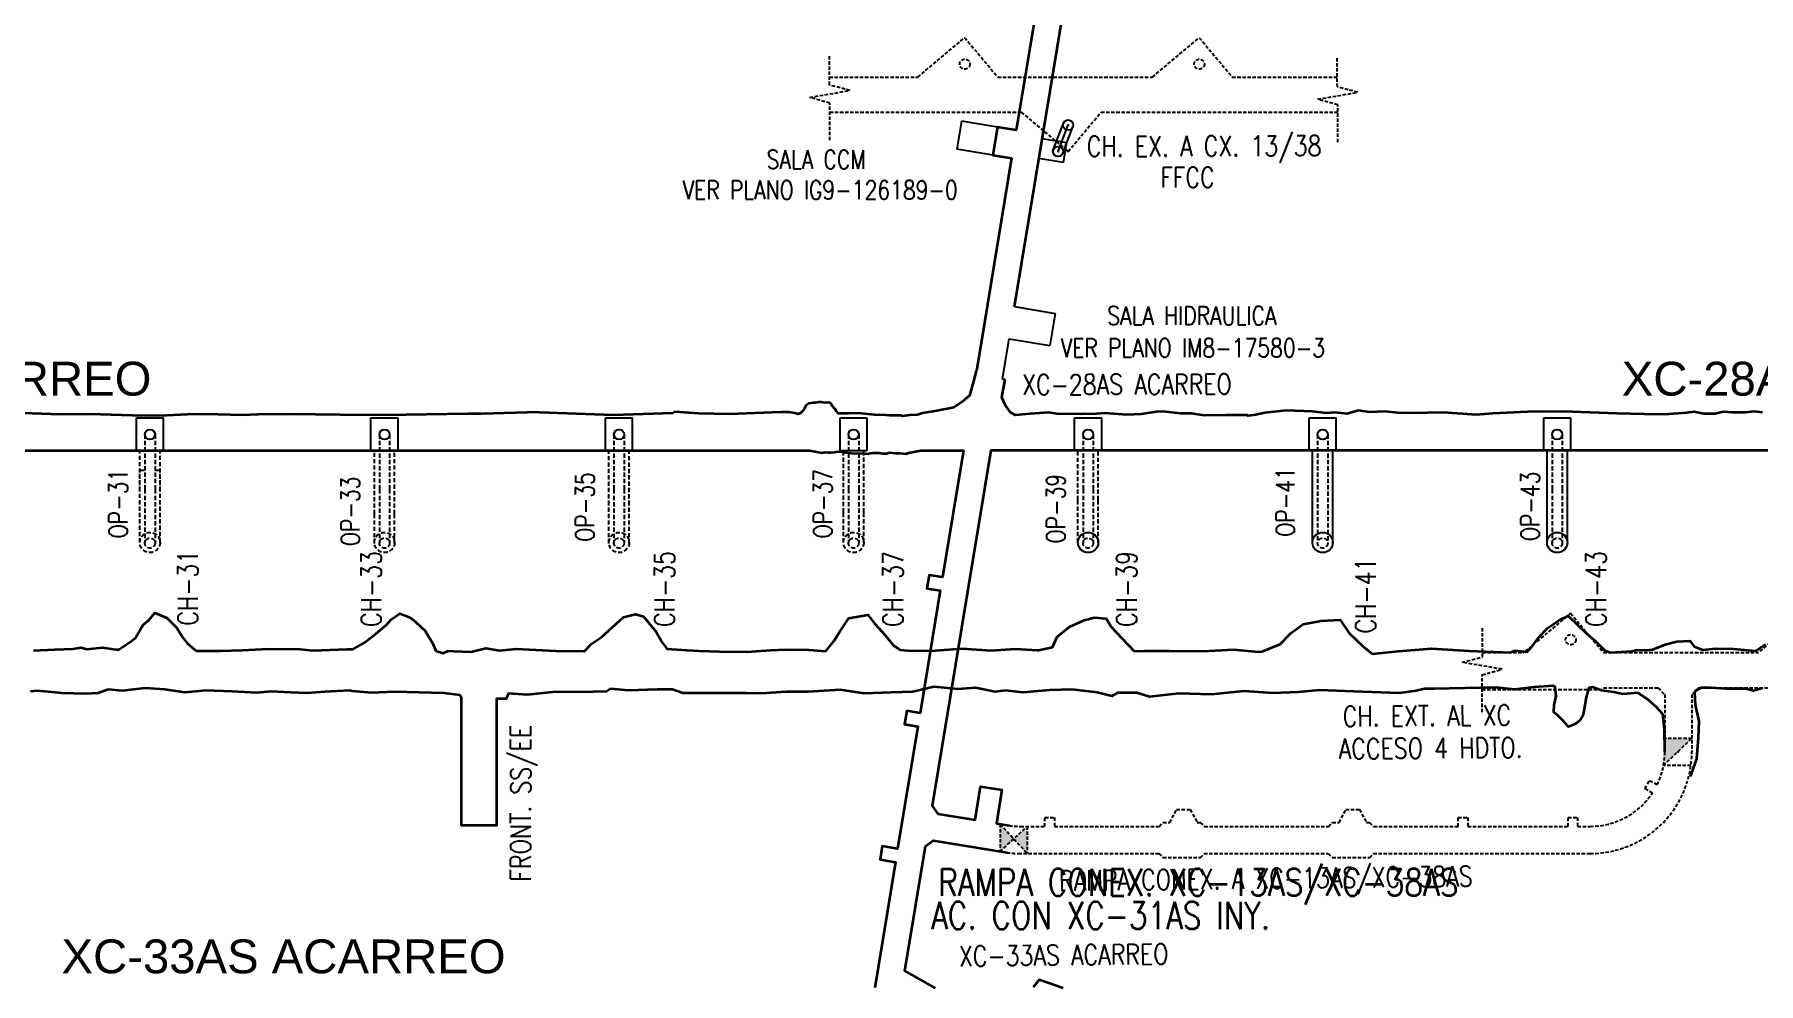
# Model space of a CAD drawing. Header units: millimetres. Extents: x -28 to 1943, y -5245 to 2752.
# Drawn here: x 1161.5 to 1416.1, y -2456.5 to -2316.4 of the extents above; entities that cross this region are included whole.
import ezdxf

# ---------------------------------------------------------------- set-up
doc = ezdxf.new("R2010")
doc.units = ezdxf.units.MM
doc.linetypes.add('DASHED', pattern=[0.75, 0.5, -0.25])
doc.linetypes.add('HIDDEN', pattern=[0.375, 0.25, -0.125])
doc.styles.add('ARIAL', font='arial.ttf')
doc.styles.add('ROMANS', font='romans.shx', dxfattribs={"width": 0.8})

msp = doc.modelspace()

# ---------------------------------------------------------------- hatches: boundary and pattern name
at = {"linetype": 'DASHED'}
h = msp.add_hatch(color=8, dxfattribs=at)
h.paths.add_polyline_path([(1406.292, -2420.313), (1404.292, -2420.313), (1404.292, -2422.226)])
h.paths.add_polyline_path([(1404.292, -2420.313), (1402.292, -2420.313), (1402.292, -2422.313, -0.0457406), (1402.109, -2424.313), (1404.292, -2422.226)])
h = msp.add_hatch(color=8, dxfattribs=at)
h.paths.add_polyline_path([(1308.135, -2433.313), (1306.148, -2435.15), (1306.298, -2435.313), (1308.135, -2435.313)])
h.paths.add_polyline_path([(1308.135, -2435.313), (1306.298, -2435.313), (1308.135, -2437.313)])
h.paths.add_polyline_path([(1305.996, -2435.291), (1304.135, -2434.985), (1304.135, -2437.012)])
h.paths.add_polyline_path([(1304.135, -2432.959), (1304.135, -2434.985), (1305.996, -2435.291), (1306.148, -2435.15)])

# ---------------------------------------------------------------- linework, layer by layer
at = {"color": 8, "linetype": 'DASHED'}
for p, q in [((1291.984, -2322.635), (1298.902, -2316.83)), ((1298.902, -2316.83), (1303.772, -2322.635)), ((1326.625, -2322.635), (1333.543, -2316.83)), ((1333.543, -2316.83), (1338.413, -2322.635)), ((1278.922, -2323.817), (1278.915, -2319.494)), ((1353.937, -2324.088), (1353.93, -2319.766)), ((1276.02, -2325.64), (1281.95, -2324.62)), ((1278.92, -2322.635), (1291.984, -2322.635)), ((1281.95, -2324.62), (1278.922, -2323.817)), ((1303.772, -2322.635), (1326.625, -2322.635)), ((1338.413, -2322.635), (1353.934, -2322.635)), ((1356.965, -2324.891), (1353.937, -2324.088)), ((1278.977, -2326.483), (1276.02, -2325.64)), ((1278.986, -2331.974), (1278.977, -2326.483)), ((1351.034, -2325.911), (1356.965, -2324.891)), ((1353.991, -2326.754), (1351.034, -2325.911)), ((1354, -2332.245), (1353.991, -2326.754)), ((1278.979, -2327.835), (1307.25, -2327.835)), ((1307.25, -2327.835), (1314.168, -2333.639)), ((1314.168, -2333.639), (1319.039, -2327.835)), ((1319.039, -2327.835), (1353.993, -2327.835)), ((1388.391, -2401.83), (1381.473, -2407.635)), ((1388.391, -2401.83), (1393.261, -2407.635)), ((1423.032, -2401.83), (1416.114, -2407.635)), ((1375.384, -2407.635), (1381.473, -2407.635)), ((1393.261, -2407.635), (1416.114, -2407.635)), ((1393.262, -2407.635), (1416.114, -2407.635)), ((1375.325, -2413.085), (1393.236, -2413.085)), ((1393.262, -2412.835), (1401.292, -2412.835)), ((1401.292, -2412.835), (1402.292, -2413.835)), ((1402.292, -2413.835), (1402.292, -2422.313)), ((1407.292, -2412.835), (1406.292, -2413.835)), ((1406.292, -2413.835), (1406.292, -2422.313)), ((1407.292, -2412.835), (1433.258, -2412.835)), ((1402.109, -2424.313), (1406.292, -2420.313)), ((1406.292, -2420.313), (1402.292, -2420.313)), ((1399.364, -2427.737), (1400.06, -2426.522)), ((1400.06, -2426.522), (1401.169, -2427.156)), ((1406.158, -2424.313), (1402.109, -2424.313)), ((1400.493, -2428.382), (1399.364, -2427.737)), ((1329.207, -2432.715), (1330.187, -2430.83)), ((1330.187, -2430.83), (1332.216, -2430.831)), ((1332.216, -2430.831), (1333.231, -2432.718)), ((1354.207, -2432.715), (1355.187, -2430.83)), ((1355.187, -2430.83), (1357.216, -2430.831)), ((1357.216, -2430.831), (1358.231, -2432.718)), ((1304.135, -2432.959), (1304.135, -2437.012)), ((1304.135, -2432.959), (1308.135, -2437.313)), ((1304.135, -2437.012), (1308.135, -2433.313)), ((1307.147, -2433.313), (1310.753, -2433.313)), ((1308.135, -2433.313), (1308.135, -2437.313)), ((1310.753, -2433.313), (1310.753, -2432.013)), ((1310.753, -2432.013), (1312.153, -2432.013)), ((1312.153, -2432.013), (1312.153, -2433.313)), ((1312.153, -2433.313), (1327.628, -2433.313)), ((1327.628, -2433.313), (1328.196, -2432.714)), ((1328.196, -2432.714), (1329.207, -2432.715)), ((1333.231, -2432.718), (1333.692, -2432.718)), ((1333.692, -2432.718), (1334.298, -2433.313)), ((1334.298, -2433.313), (1352.628, -2433.313)), ((1352.628, -2433.313), (1353.196, -2432.714)), ((1353.196, -2432.714), (1354.207, -2432.715)), ((1358.231, -2432.718), (1358.692, -2432.718)), ((1358.692, -2432.718), (1359.298, -2433.313)), ((1359.298, -2433.313), (1371.793, -2433.313)), ((1371.793, -2433.313), (1371.793, -2432.013)), ((1371.793, -2432.013), (1373.193, -2432.013)), ((1373.193, -2432.013), (1373.193, -2433.313)), ((1373.193, -2433.313), (1388.025, -2433.313)), ((1388.025, -2433.313), (1388.025, -2432.013)), ((1388.025, -2432.013), (1389.425, -2432.013)), ((1389.425, -2432.013), (1389.425, -2433.313)), ((1389.425, -2433.313), (1391.292, -2433.313)), ((1306.821, -2437.313), (1327.592, -2437.313)), ((1327.592, -2437.313), (1328.196, -2437.925)), ((1328.196, -2437.925), (1333.75, -2437.93)), ((1333.75, -2437.93), (1334.268, -2437.313)), ((1334.268, -2437.313), (1352.592, -2437.313)), ((1352.592, -2437.313), (1353.196, -2437.925)), ((1353.196, -2437.925), (1358.75, -2437.93)), ((1358.75, -2437.93), (1359.268, -2437.313)), ((1359.268, -2437.313), (1391.292, -2437.313))]:
    msp.add_line(p, q, dxfattribs=at)
at = {"color": 3, "linetype": 'Continuous'}
for p, q in [((1298.415, -2329.149), (1297.731, -2333.293)), ((1303.743, -2330.028), (1298.415, -2329.149)), ((1311.991, -2333.366), (1313.484, -2329.444)), ((1312.692, -2333.633), (1314.183, -2329.716)), ((1310.355, -2331.727), (1313.923, -2332.316)), ((1313.393, -2333.9), (1314.883, -2329.987)), ((1313.923, -2332.316), (1313.434, -2335.276)), ((1303.059, -2334.172), (1297.731, -2333.293)), ((1313.434, -2335.276), (1309.866, -2334.687))]:
    msp.add_line(p, q, dxfattribs=at)
at = {"color": 9, "linetype": 'DASHED'}
msp.add_line((1313.761, -2333.297), (1314.168, -2333.639), dxfattribs=at)
at = {"color": 7, "linetype": 'Continuous'}
for p, q in [((1306.259, -2356.553), (1312.267, -2357.547)), ((1306.259, -2356.553), (1312.267, -2357.547)), ((1312.267, -2357.547), (1311.484, -2362.283)), ((1312.267, -2357.547), (1311.484, -2362.283)), ((1304.494, -2367.257), (1305.478, -2361.289)), ((1305.478, -2361.289), (1311.484, -2362.283)), ((1305.478, -2361.289), (1311.484, -2362.283)), ((1292.304, -2416.568), (1290.824, -2416.324)), ((1292.305, -2416.568), (1290.825, -2416.324)), ((1288.997, -2436.617), (1287.517, -2436.373)), ((1288.997, -2436.617), (1287.517, -2436.373))]:
    msp.add_line(p, q, dxfattribs=at)
msp.add_line((1304.871, -2367.319), (1304.494, -2367.257))
at = {"color": 3}
for p, q in [((1176.568, -2377.782), (1176.568, -2372.982)), ((1176.568, -2372.982), (1180.568, -2372.982)), ((1180.568, -2377.782), (1180.568, -2372.982)), ((1211.209, -2377.782), (1211.209, -2372.982)), ((1211.209, -2372.982), (1215.209, -2372.982)), ((1215.209, -2377.782), (1215.209, -2372.982)), ((1245.85, -2377.782), (1245.85, -2372.982)), ((1245.85, -2372.982), (1249.85, -2372.982)), ((1249.85, -2377.782), (1249.85, -2372.982)), ((1280.491, -2377.782), (1280.491, -2372.982)), ((1280.491, -2377.782), (1280.491, -2372.982)), ((1280.491, -2372.982), (1284.491, -2372.982)), ((1284.491, -2377.782), (1284.491, -2372.982)), ((1284.491, -2377.782), (1284.491, -2372.982)), ((1315.132, -2377.782), (1315.132, -2372.982)), ((1315.132, -2377.782), (1315.132, -2372.982)), ((1315.132, -2372.982), (1319.132, -2372.982)), ((1319.132, -2377.782), (1319.132, -2372.982)), ((1319.132, -2377.782), (1319.132, -2372.982)), ((1349.773, -2377.782), (1349.773, -2372.982)), ((1349.773, -2377.782), (1349.773, -2372.982)), ((1349.773, -2372.982), (1353.773, -2372.982)), ((1353.773, -2377.782), (1353.773, -2372.982)), ((1353.773, -2377.782), (1353.773, -2372.982)), ((1384.414, -2377.782), (1384.414, -2372.982)), ((1384.414, -2377.782), (1384.414, -2372.982)), ((1384.414, -2372.982), (1388.414, -2372.982)), ((1388.414, -2377.782), (1388.414, -2372.982)), ((1388.414, -2377.782), (1388.414, -2372.982)), ((1350.273, -2391.549), (1350.273, -2377.782)), ((1350.273, -2391.549), (1350.273, -2377.782)), ((1353.273, -2391.549), (1353.273, -2377.782)), ((1353.273, -2391.549), (1353.273, -2377.782)), ((1384.914, -2391.549), (1384.914, -2377.782)), ((1384.914, -2391.549), (1384.914, -2377.782)), ((1387.914, -2391.549), (1387.914, -2377.782)), ((1387.914, -2391.549), (1387.914, -2377.782))]:
    msp.add_line(p, q, dxfattribs=at)
at = {"color": 8, "linetype": 'HIDDEN', "ltscale": 2.5}
for p, q in [((1177.817, -2375.427), (1177.817, -2383.544)), ((1179.317, -2375.427), (1179.317, -2383.544)), ((1212.458, -2375.427), (1212.458, -2383.544)), ((1213.958, -2375.427), (1213.958, -2383.544)), ((1247.099, -2375.427), (1247.099, -2383.544)), ((1248.599, -2375.427), (1248.599, -2383.544)), ((1281.74, -2375.427), (1281.74, -2383.544)), ((1283.24, -2375.427), (1283.24, -2383.544)), ((1316.381, -2375.427), (1316.381, -2383.544)), ((1317.881, -2375.427), (1317.881, -2383.544)), ((1351.022, -2375.427), (1351.022, -2391.462)), ((1352.522, -2375.427), (1352.522, -2391.462)), ((1385.663, -2375.427), (1385.663, -2383.544)), ((1387.163, -2375.427), (1387.163, -2383.544)), ((1177.068, -2391.373), (1177.068, -2377.782)), ((1180.068, -2391.373), (1180.068, -2377.782)), ((1211.709, -2387.183), (1211.709, -2377.782)), ((1211.709, -2387.183), (1211.709, -2377.782)), ((1214.709, -2387.183), (1214.709, -2377.707)), ((1214.709, -2387.183), (1214.709, -2377.707)), ((1246.35, -2385.809), (1246.35, -2377.888)), ((1249.35, -2385.809), (1249.35, -2377.926)), ((1280.991, -2386.959), (1280.991, -2377.782)), ((1283.991, -2386.959), (1283.991, -2377.782)), ((1315.632, -2385.118), (1315.632, -2377.782)), ((1318.632, -2385.118), (1318.632, -2377.782)), ((1177.068, -2383.737), (1177.068, -2380.722)), ((1177.068, -2380.722), (1177.817, -2380.722)), ((1179.317, -2380.722), (1180.068, -2380.722)), ((1180.068, -2383.737), (1180.068, -2380.722)), ((1177.068, -2391.373), (1177.068, -2383.737)), ((1177.817, -2383.544), (1177.817, -2391.462)), ((1179.317, -2383.544), (1179.317, -2391.462)), ((1180.068, -2391.373), (1180.068, -2383.737)), ((1212.458, -2383.544), (1212.458, -2391.462)), ((1213.958, -2383.544), (1213.958, -2391.462)), ((1246.35, -2391.549), (1246.35, -2385.809)), ((1247.099, -2383.544), (1247.099, -2391.462)), ((1248.599, -2383.544), (1248.599, -2391.462)), ((1249.35, -2391.549), (1249.35, -2385.809)), ((1281.74, -2383.544), (1281.74, -2391.462)), ((1283.24, -2383.544), (1283.24, -2391.462)), ((1315.632, -2391.373), (1315.632, -2385.118)), ((1316.381, -2383.544), (1316.381, -2391.462)), ((1317.881, -2383.544), (1317.881, -2391.462)), ((1318.632, -2391.373), (1318.632, -2385.118)), ((1385.663, -2383.544), (1385.663, -2391.462)), ((1387.163, -2383.544), (1387.163, -2391.462)), ((1211.709, -2391.549), (1211.709, -2387.183)), ((1211.709, -2391.549), (1211.709, -2387.183)), ((1214.709, -2391.549), (1214.709, -2387.183)), ((1214.709, -2391.549), (1214.709, -2387.183)), ((1280.991, -2391.382), (1280.991, -2386.959)), ((1283.991, -2391.382), (1283.991, -2386.959))]:
    msp.add_line(p, q, dxfattribs=at)
at = {"color": 7}
msp.add_line((1280.491, -2377.782), (1284.491, -2377.782), dxfattribs=at)
msp.add_line((1280.491, -2377.782), (1284.491, -2377.782), dxfattribs=at)
at = {"color": 7, "lineweight": 35}
for points in [[(1306.259, -2356.553), (1316.779, -2292.782)], [(1306.259, -2356.553), (1316.779, -2292.782)], [(1309.78, -2310.638), (1306.506, -2330.484), (1303.743, -2330.028), (1303.059, -2334.172), (1305.822, -2334.628), (1301.215, -2362.558), (1300.644, -2366.02), (1300.6, -2366.019), (1300.106, -2367.936), (1299.632, -2369.678), (1298.504, -2370.613), (1297.305, -2371.423), (1294.792, -2371.936), (1292.682, -2372.303), (1291.92, -2372.528), (1290.816, -2372.568), (1289.728, -2372.704), (1289.491, -2372.633), (1288.737, -2372.619), (1287.842, -2372.648), (1287.255, -2372.58), (1285.585, -2372.549), (1284.618, -2372.408), (1283.634, -2372.349), (1282.819, -2372.279), (1281.769, -2372.353), (1281.003, -2372.318), (1280.227, -2372.351), (1280.199, -2372.343), (1280.103, -2372.168), (1279.862, -2371.987), (1279.931, -2371.821), (1279.599, -2371.53), (1279.393, -2371.247), (1279.326, -2371.205), (1279.227, -2370.962), (1278.926, -2370.717), (1278.218, -2370.741), (1277.687, -2370.665), (1277.347, -2370.681), (1276.805, -2370.752), (1276.472, -2370.767), (1275.885, -2370.855), (1275.42, -2371.149), (1275.26, -2371.602), (1274.987, -2371.925), (1274.644, -2372.272), (1274.303, -2372.418), (1273.799, -2372.301), (1272.908, -2372.15), (1271.754, -2372.142), (1264.118, -2372.428), (1259.606, -2372.347), (1256.077, -2372.09), (1255.79, -2372.297), (1247.041, -2372.57), (1234.73, -2372.129), (1234.278, -2372.206), (1230.888, -2372.284), (1227.56, -2372.357), (1225.491, -2372.356), (1213.368, -2372.577), (1206.624, -2372.55), (1199.418, -2372.412), (1194.614, -2372.487), (1192.191, -2372.59), (1188.599, -2372.485), (1185.075, -2372.418), (1181.042, -2372.636), (1179.539, -2372.656), (1176.002, -2372.621), (1169.697, -2372.445), (1165.308, -2372.474), (1155.61, -2372.151)], [(1309.78, -2310.638), (1306.506, -2330.484), (1303.743, -2330.028), (1303.059, -2334.172), (1305.822, -2334.628), (1301.215, -2362.558), (1300.644, -2366.02), (1300.6, -2366.019), (1300.106, -2367.936), (1299.632, -2369.678), (1298.504, -2370.613), (1297.305, -2371.423), (1294.792, -2371.936), (1292.682, -2372.303), (1291.92, -2372.528), (1290.816, -2372.568), (1289.728, -2372.704), (1289.491, -2372.633), (1288.737, -2372.619), (1287.842, -2372.648), (1287.255, -2372.58), (1285.585, -2372.549), (1284.618, -2372.408), (1283.634, -2372.349), (1282.819, -2372.279), (1281.769, -2372.353), (1281.003, -2372.318), (1280.227, -2372.351), (1280.199, -2372.343), (1280.103, -2372.168), (1279.862, -2371.987), (1279.931, -2371.821), (1279.599, -2371.53), (1279.393, -2371.247), (1279.326, -2371.205), (1279.227, -2370.962), (1278.926, -2370.717), (1278.218, -2370.741), (1277.687, -2370.665), (1277.347, -2370.681), (1276.805, -2370.752), (1276.472, -2370.767), (1275.885, -2370.855), (1275.42, -2371.149), (1275.26, -2371.602), (1274.987, -2371.925), (1274.644, -2372.272), (1274.303, -2372.418), (1273.799, -2372.301), (1272.908, -2372.15), (1271.754, -2372.142), (1264.118, -2372.428), (1259.606, -2372.347), (1256.077, -2372.09), (1255.79, -2372.297), (1247.041, -2372.57), (1234.73, -2372.129), (1234.278, -2372.206), (1230.888, -2372.284), (1227.56, -2372.357), (1225.491, -2372.356), (1213.368, -2372.577), (1206.624, -2372.55), (1199.418, -2372.412), (1194.614, -2372.487), (1192.191, -2372.59), (1188.599, -2372.485), (1185.075, -2372.418), (1181.042, -2372.636), (1179.539, -2372.656), (1176.002, -2372.621), (1169.697, -2372.445), (1165.308, -2372.474), (1155.61, -2372.151)], [(1416.71, -2372.186), (1415.46, -2372.055), (1414.273, -2372.168), (1412.296, -2372.163), (1410.927, -2372.105), (1409.759, -2372.377), (1408.074, -2372.386), (1406.573, -2372.107), (1405.497, -2372.254), (1402.258, -2372.487), (1399.327, -2372.451), (1395.217, -2372.325), (1387.362, -2372.04), (1383.767, -2372.07), (1383.041, -2372.049), (1376.899, -2372.333), (1374.461, -2372.529), (1369.56, -2372.207), (1364.892, -2372.275), (1362.87, -2372.238), (1360.904, -2372.039), (1358.681, -2372.146), (1357.062, -2371.888), (1355.409, -2372.381), (1353.562, -2372.16), (1352.277, -2372.266), (1350.261, -2372.038), (1346.361, -2371.91), (1343.211, -2372.213), (1341.873, -2372.531), (1340.768, -2372.654), (1340.565, -2372.596), (1337.54, -2372.575), (1334.296, -2372.612), (1332.359, -2372.348), (1330.777, -2372.35), (1328.143, -2372.056), (1327.187, -2372.095), (1324.954, -2372.441), (1322.835, -2372.513), (1319.597, -2372.264), (1317.755, -2372.413), (1316.515, -2372.381), (1316.143, -2372.453), (1312.487, -2372.387), (1311.283, -2372.162), (1307.975, -2372.441), (1306.394, -2372.601), (1305.656, -2372.191), (1304.866, -2371.058), (1304.374, -2369.946), (1304.871, -2367.319)], [(1416.71, -2372.186), (1415.46, -2372.055), (1414.273, -2372.168), (1412.296, -2372.163), (1410.927, -2372.105), (1409.759, -2372.377), (1408.074, -2372.386), (1406.573, -2372.107), (1405.497, -2372.254), (1402.258, -2372.487), (1399.327, -2372.451), (1395.217, -2372.325), (1387.362, -2372.04), (1383.767, -2372.07), (1383.041, -2372.049), (1376.899, -2372.333), (1374.461, -2372.529), (1369.56, -2372.207), (1364.892, -2372.275), (1362.87, -2372.238), (1360.904, -2372.039), (1358.681, -2372.146), (1357.062, -2371.888), (1355.409, -2372.381), (1353.562, -2372.16), (1352.277, -2372.266), (1350.261, -2372.038), (1346.361, -2371.91), (1343.211, -2372.213), (1341.873, -2372.531), (1340.768, -2372.654), (1340.565, -2372.596), (1337.54, -2372.575), (1334.296, -2372.612), (1332.359, -2372.348), (1330.777, -2372.35), (1328.143, -2372.056), (1327.187, -2372.095), (1324.954, -2372.441), (1322.835, -2372.513), (1319.597, -2372.264), (1317.755, -2372.413), (1316.515, -2372.381), (1316.143, -2372.453), (1312.487, -2372.387), (1311.283, -2372.162), (1307.975, -2372.441), (1306.394, -2372.601), (1305.656, -2372.191), (1304.866, -2371.058), (1304.374, -2369.946), (1304.871, -2367.319)], [(1102.322, -2377.782), (1276.05, -2377.782), (1277.29, -2378.053), (1277.777, -2378.14), (1278.176, -2378.026), (1278.8, -2378.114), (1279.131, -2378.083), (1279.673, -2378.042), (1280.206, -2377.959), (1280.787, -2378.017), (1281.333, -2378.096), (1282.17, -2378.203), (1282.829, -2378.22), (1283.308, -2378.182), (1284.593, -2378.284), (1284.997, -2378.207), (1285.371, -2378.162), (1285.817, -2378.159), (1285.876, -2378.147), (1286.221, -2378.14), (1286.805, -2378.258), (1287.356, -2378.23), (1287.792, -2378.097), (1288.641, -2378.171), (1289.362, -2378.166), (1290.249, -2378.266), (1290.602, -2378.151), (1292.406, -2377.782), (1298.703, -2377.782), (1298.703, -2377.782), (1295.612, -2396.519), (1293.641, -2396.194), (1293.315, -2398.167), (1295.287, -2398.492), (1292.305, -2416.568), (1290.333, -2416.243), (1290.007, -2418.216), (1291.979, -2418.541), (1288.997, -2436.617), (1286.729, -2436.243), (1286.403, -2438.216), (1288.672, -2438.59), (1285.613, -2457.131)], [(1102.322, -2377.782), (1276.05, -2377.782), (1277.29, -2378.053), (1277.777, -2378.14), (1278.176, -2378.026), (1278.8, -2378.114), (1279.131, -2378.083), (1279.673, -2378.042), (1280.206, -2377.959), (1280.787, -2378.017), (1281.333, -2378.096), (1282.17, -2378.203), (1282.829, -2378.22), (1283.308, -2378.182), (1284.593, -2378.284), (1284.997, -2378.207), (1285.371, -2378.162), (1285.817, -2378.159), (1285.876, -2378.147), (1286.221, -2378.14), (1286.805, -2378.258), (1287.356, -2378.23), (1287.792, -2378.097), (1288.641, -2378.171), (1289.362, -2378.166), (1290.249, -2378.266), (1290.602, -2378.151), (1292.406, -2377.782), (1298.703, -2377.782), (1298.703, -2377.782), (1295.612, -2396.519), (1293.641, -2396.194), (1293.315, -2398.167), (1295.287, -2398.492), (1292.305, -2416.568), (1290.333, -2416.243), (1290.007, -2418.216), (1291.979, -2418.541), (1288.997, -2436.617), (1286.729, -2436.243), (1286.403, -2438.216), (1288.672, -2438.59), (1285.613, -2457.131)], [(1555.944, -2377.386), (1540.015, -2377.829), (1528.812, -2377.733), (1520.906, -2377.753), (1513.701, -2377.569), (1502.499, -2377.592), (1502.294, -2377.782), (1302.757, -2377.782), (1294.094, -2430.298), (1294.917, -2431.446), (1300.439, -2432.352), (1301.249, -2427.418), (1304.407, -2427.936), (1303.597, -2432.87), (1305.459, -2433.176)], [(1555.944, -2377.386), (1540.015, -2377.829), (1528.812, -2377.733), (1520.906, -2377.753), (1513.701, -2377.569), (1502.499, -2377.592), (1502.294, -2377.782), (1302.757, -2377.782), (1294.094, -2430.298), (1294.917, -2431.446), (1300.439, -2432.352), (1301.249, -2427.418), (1304.407, -2427.936), (1303.597, -2432.87), (1305.459, -2433.176)], [(1294.585, -2457.186), (1290.081, -2454.62), (1293.117, -2436.218), (1294.266, -2435.393), (1305.133, -2437.176)], [(1294.585, -2457.186), (1290.081, -2454.62), (1293.117, -2436.218), (1294.266, -2435.393), (1305.133, -2437.176)], [(1313.428, -2457.216), (1309.891, -2455.97), (1309.014, -2457.036)], [(1313.428, -2457.216), (1309.891, -2455.97), (1309.014, -2457.036)]]:
    msp.add_lwpolyline(points, dxfattribs=at)
at = {"color": 254, "lineweight": 35}
for points in [[(1161.384, -2407.348), (1164.484, -2407.162), (1167.216, -2407.065), (1168.382, -2406.909), (1169.235, -2407.123), (1171.49, -2406.873), (1173.526, -2407.191), (1173.989, -2407.17), (1175.727, -2405.983), (1176.454, -2405.486), (1177.149, -2404.169), (1177.552, -2403.544), (1178.387, -2402.86), (1179.289, -2401.782), (1181.049, -2402.486), (1182.51, -2403.914), (1183.359, -2405.381), (1184.054, -2406.273), (1185.202, -2407.257), (1185.442, -2407.399), (1188.986, -2407.391), (1192.183, -2407.261), (1196.07, -2407.096), (1200.77, -2407.161), (1202.634, -2407.357), (1207.703, -2407.16), (1208.604, -2407.153), (1210.184, -2406.183), (1211.967, -2404.815), (1213.489, -2403.53), (1214.197, -2402.751), (1215.454, -2401.852), (1217.022, -2402.462), (1217.799, -2403.08), (1219.224, -2404.431), (1220.366, -2406.301), (1220.804, -2407.365), (1221.876, -2407.721), (1222.626, -2407.405), (1223.468, -2407.436), (1226.031, -2407.531), (1228.194, -2406.988), (1230.201, -2407.321), (1232.65, -2407.108), (1238.468, -2407.384), (1242.604, -2407.446), (1242.749, -2407.423), (1243.763, -2406.346), (1245.278, -2405.34), (1248.508, -2402.417), (1250.273, -2401.982), (1251.471, -2402.313), (1252.646, -2403.755), (1253.351, -2404.594), (1254.288, -2406.226), (1254.85, -2407), (1254.897, -2407.068), (1257.877, -2407.297), (1259.698, -2407.362), (1262.664, -2407.476), (1266.739, -2407.544), (1270.291, -2407.287), (1272.471, -2407.208), (1275.887, -2407.221), (1278.407, -2407.438), (1279.555, -2405.954), (1280.414, -2404.626), (1281.769, -2402.582), (1284.591, -2402.052), (1285.636, -2403.404), (1287.089, -2405.042), (1288.378, -2406.601), (1289.371, -2407.254), (1291.014, -2407.375), (1294.596, -2407.317), (1298.491, -2407.026), (1302.828, -2407.343), (1306.377, -2407.086), (1309.633, -2407.26), (1309.817, -2407.272), (1311.857, -2406.83), (1312.572, -2405.322), (1314.371, -2403.858), (1316.565, -2402.841), (1318.087, -2402.45), (1319.777, -2402.606), (1320.554, -2403.841), (1322.115, -2405.536), (1323.95, -2407.444), (1325.494, -2407.375), (1329.202, -2407.401), (1334.12, -2407.424), (1338.589, -2407.189), (1342.277, -2407.509), (1342.811, -2407.484), (1345.475, -2406.393), (1347.063, -2404.788), (1348.894, -2403.467), (1351.543, -2402.952), (1354.373, -2402.828), (1355.666, -2404.773), (1357.773, -2406.727), (1359.088, -2407.85), (1362.952, -2407.45), (1367.848, -2407.03), (1373.348, -2407.404), (1378.338, -2407.576), (1379.423, -2407.613), (1380.211, -2407.331), (1381.988, -2407.536), (1382.746, -2406.657), (1383.736, -2405.302), (1384.985, -2404.014), (1386.681, -2402.853), (1388.054, -2402.225), (1390.77, -2404.879), (1392.005, -2405.886), (1393.434, -2407.318), (1394.283, -2407.649), (1397.45, -2407.423), (1398.167, -2407.226), (1399.429, -2407.283), (1399.534, -2407.299), (1400.518, -2407.177), (1402.359, -2406.454), (1404.059, -2406.007), (1405.984, -2405.922), (1406.655, -2406.749), (1407.917, -2407.251), (1409.843, -2407.048), (1412.427, -2407.101), (1415.691, -2407.36), (1415.755, -2407.403), (1417.193, -2406.417)], [(1402.292, -2422.313), (1402.234, -2418.97), (1401.992, -2416.744), (1401.04, -2415.66), (1399.77, -2414.545), (1398.316, -2413.579), (1396.109, -2413.781), (1394.793, -2413.511), (1392.958, -2413.25), (1391.683, -2412.759), (1391.098, -2412.834), (1390.676, -2414.209), (1390.445, -2415.648), (1390.222, -2416.904), (1389.84, -2417.593), (1389.075, -2418.217), (1388.055, -2418.617), (1387.16, -2417.582), (1386.469, -2416.862), (1385.9, -2416.454), (1385.973, -2415.394), (1386.253, -2414.046), (1386.096, -2412.705), (1385.831, -2412.539), (1383.005, -2412.762), (1380.117, -2413.078), (1377.381, -2412.794), (1368.248, -2413.012), (1366.822, -2412.982), (1365.591, -2413.283), (1363.05, -2413.647), (1356.318, -2413.386), (1351.332, -2413.179), (1348.157, -2413.501), (1344.403, -2413.615), (1340.163, -2413.351), (1335.324, -2413.812), (1330.553, -2413.69), (1326.202, -2414.174), (1324.302, -2413.575), (1321.466, -2413.595), (1320.627, -2414.056), (1318.446, -2413.537), (1314.711, -2413.103), (1311.493, -2413.216), (1307.494, -2413.52), (1304.892, -2413.244), (1303.413, -2413.424), (1300.501, -2412.829), (1297.866, -2413.036), (1294.34, -2412.713), (1291.25, -2413.453), (1288.048, -2413.543), (1284.052, -2413.681), (1280.564, -2413.166), (1275.788, -2413.417), (1272.477, -2413.423), (1268.88, -2413.679), (1266.612, -2413.652), (1261.889, -2413.636), (1257.268, -2413.623), (1255.723, -2413.102), (1253.471, -2413.078), (1249.265, -2413.259), (1246.579, -2413.01), (1245.991, -2413.376), (1242.016, -2413.501), (1238.514, -2413.416), (1234.323, -2413.893), (1231.512, -2413.677), (1231.188, -2414.479), (1229.758, -2414.479), (1229.758, -2433.185), (1224.558, -2433.185), (1224.558, -2414.218), (1224.324, -2413.918), (1221.99, -2413.657), (1218.329, -2413.536), (1214.592, -2413.443), (1211.295, -2413.575), (1208.453, -2413.317), (1208.088, -2413.246), (1204.375, -2413.423), (1201.807, -2413.613), (1199.372, -2413.526), (1196.451, -2413.378), (1194.358, -2413.575), (1190.688, -2413.405), (1186.83, -2413.241), (1183.74, -2413.531), (1180.787, -2413.098), (1177.858, -2412.879), (1174.457, -2413.266), (1172.403, -2413.076), (1170.912, -2413.631), (1169.008, -2413.744), (1165.596, -2413.656), (1161.949, -2413.304), (1160.939, -2413.403)], [(1406.092, -2425.928), (1407.056, -2423.334), (1407.272, -2420.181), (1407.399, -2417.758), (1406.837, -2415.372), (1406.725, -2413.498), (1406.878, -2413.22), (1407.722, -2412.809), (1409.111, -2412.805), (1411.407, -2412.949), (1414.244, -2412.954), (1415.42, -2413.231), (1416.792, -2412.851)]]:
    msp.add_lwpolyline(points, dxfattribs=at)
at = {"color": 8, "linetype": 'DASHED'}
msp.add_lwpolyline([(1375.32, -2416.432), (1375.329, -2410.941), (1378.286, -2410.098), (1372.355, -2409.078), (1375.383, -2408.275), (1375.39, -2403.953)], dxfattribs=at)
for centre in [(1298.915, -2320.735), (1333.556, -2320.735), (1388.404, -2405.735)]:
    msp.add_circle(centre, 0.75, dxfattribs=at)
at = {"color": 3, "linetype": 'Continuous'}
for centre in [(1314.181, -2329.734), (1312.691, -2333.633)]:
    msp.add_circle(centre, 0.75, dxfattribs=at)
for centre in [(1178.567, -2375.427), (1213.208, -2375.427), (1247.849, -2375.427), (1282.49, -2375.427), (1317.131, -2375.427), (1351.772, -2375.427), (1386.413, -2375.427)]:
    msp.add_circle(centre, 0.75)
at = {"color": 8, "linetype": 'HIDDEN', "ltscale": 2.5}
for centre, radius in [((1178.568, -2391.382), 1.5), ((1178.568, -2391.382), 1.5), ((1178.567, -2391.462), 0.75), ((1213.209, -2391.382), 1.5), ((1213.209, -2391.382), 1.5), ((1213.208, -2391.462), 0.75), ((1247.85, -2391.382), 1.5), ((1247.85, -2391.382), 1.5), ((1247.849, -2391.462), 0.75), ((1282.491, -2391.382), 1.5), ((1282.491, -2391.382), 1.5), ((1282.49, -2391.462), 0.75), ((1317.131, -2391.462), 0.75), ((1351.772, -2391.462), 0.75), ((1386.413, -2391.462), 0.75)]:
    msp.add_circle(centre, radius, dxfattribs=at)
at = {"color": 3}
for centre in [(1317.132, -2391.382), (1351.773, -2391.382), (1386.414, -2391.382)]:
    msp.add_circle(centre, 1.5, dxfattribs=at)
at = {"color": 3, "lineweight": 0}
for centre in [(1351.773, -2391.382), (1386.414, -2391.382)]:
    msp.add_circle(centre, 1.5, dxfattribs=at)
at = {"color": 8, "linetype": 'DASHED'}
for centre, radius, start, end in [((1391.292, -2422.313), 15, 270, 0), ((1391.292, -2422.313), 11, 333.88104, 0), ((1391.292, -2422.313), 11, 270, 326.58392), ((1307.147, -2422.889), 10.425, 260.68201, 270), ((1306.821, -2426.889), 10.425, 260.68201, 270)]:
    msp.add_arc(centre, radius, start, end, dxfattribs=at)
at = {"color": 3, "linetype": 'Continuous'}
for p in [(1314.181, -2329.734), (1312.692, -2333.633)]:
    msp.add_point(p, dxfattribs=at)
at = {"color": 8, "linetype": 'DASHED'}
for p in [(1404.292, -2422.313), (1306.135, -2435.313)]:
    msp.add_point(p, dxfattribs=at)

# ---------------------------------------------------------------- texts
at = {"color": 254, "style": 'ROMANS', "width": 0.8}
for s, rotation, p in [('CH. EX. A CX. 13/38', 0.16421, (1316.936, -2334.384)), ('FFCC', 0.16421, (1327.79, -2338.964)), ('XC-28AS ACARREO', 0.16421, (1307.393, -2369.575)), ('CH-31', 90, (1185.66, -2403.664)), ('CH-33', 90, (1212.737, -2403.845)), ('CH-35', 90, (1256.061, -2403.845)), ('CH-37', 90, (1289.795, -2403.845)), ('CH-39', 90, (1324.307, -2403.845)), ('CH-43', 90, (1393.655, -2403.845)), ('CH-41', 90, (1359.605, -2404.815)), ('CH. EXT. AL XC ', 0.42491, (1354.73, -2418.556)), ('FRONT. SS/EE', 90, (1234.809, -2441.457)), ('ACCESO 4 HDTO.', 0.42491, (1354.151, -2423.357)), ('RAMPA CONEX. A XC-13AS/XC-38AS', 0.63243, (1312.833, -2442.838)), ('XC-33AS ACARREO', 0.63243, (1298.057, -2453.984))]:
    msp.add_text(s, height=3, rotation=rotation, dxfattribs=at).set_placement(p)
at = {"color": 7, "style": 'ROMANS', "width": 0.8}
for s, p in [('SALA CCM', (1269.644, -2336.196)), ('VER PLANO IG9-126189-0', (1257.237, -2340.691)), ('SALA HIDRAULICA', (1319.951, -2359.255)), ('VER PLANO IM8-17580-3', (1313.08, -2364.007))]:
    msp.add_text(s, height=2.75, dxfattribs=at).set_placement(p)
at = {"color": 7, "style": 'ARIAL'}
for s, p in [('XC-28AS ACARREO', (1113.197, -2369.69)), ('XC-28AS ACARREO', (1395.947, -2369.69)), ('XC-33AS ACARREO', (1165.502, -2455.009))]:
    msp.add_text(s, height=5, dxfattribs=at).set_placement(p)
at = {"color": 7, "style": 'ROMANS', "width": 0.8}
for s, p in [('OP-37', (1279.327, -2390.785)), ('OP-31', (1175.267, -2390.76)), ('OP-33', (1209.534, -2391.921)), ('OP-35', (1244.186, -2391.28)), ('OP-39', (1313.725, -2391.527)), ('OP-41', (1347.629, -2390.538)), ('OP-43', (1383.783, -2391.173))]:
    msp.add_text(s, height=2.75, rotation=90, dxfattribs=at).set_placement(p)
at = {"color": 8, "linetype": 'Continuous', "style": 'ROMANS', "width": 0.8}
for s, p in [('RAMPA CONEX. XC-13AS/XC-38AS', (1294.996, -2443.581)), ('AC. CON XC-31AS INY.', (1293.947, -2448.475))]:
    msp.add_text(s, height=4, dxfattribs=at).set_placement(p)

doc.saveas('drawing.dxf')
